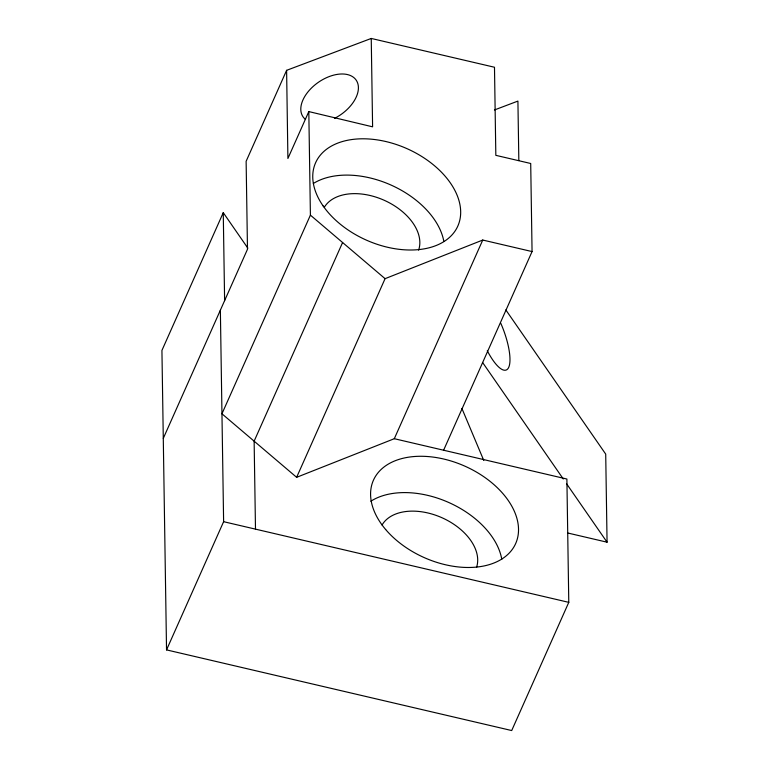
<?xml version="1.0" encoding="UTF-8"?>
<svg xmlns="http://www.w3.org/2000/svg" width="769" height="769" viewBox="0 0 769 769"><rect width="100%" height="100%" fill="white"/><g stroke="black" fill="none" stroke-linecap="round" stroke-linejoin="round"><path stroke-width="1.15" d="M247.849 248.156L223.26 212.657L161.932 350.404L166.537 649.892L511.702 730.55L568.781 602.348L566.888 479.029L394.305 438.705L296.632 477.318L221.953 413.789L310.407 215.137L308.811 111.582L372.6 126.827L371.244 38.45L494.486 67.249L495.832 155.338L530.706 163.489L532.061 251.569L443.607 450.221M371.244 38.45L286.606 70.335L246.128 161.298L247.483 249.271L163.288 438.378M308.811 111.582L287.904 158.481L286.606 70.335M342.589 242.514L254.135 441.166L255.491 529.139M166.537 649.892L223.616 521.69L220.367 310.176M296.632 477.318L385.077 278.666L482.749 240.043L532.061 251.569M394.305 438.705L482.749 240.043M494.419 109.977L517.912 101.085L518.835 160.596M567.618 532.975L607.068 542.193L605.712 454.104L505.839 309.926M223.616 521.69L568.781 602.348M310.407 215.137L385.077 278.666M482.567 362.459L563.283 478.991M566.705 483.932L607.068 542.193M461.9 408.435L483.778 460.468M223.26 212.657L224.615 300.631M500.85 323.413A38.921 11.67 69.3 0 1 508.617 367.572A38.921 11.67 69.3 0 1 487.277 350.722M382.049 525.006A51.898 33.355 24 0 1 442.185 517.825A51.898 33.355 24 0 1 476.53 567.426M370.821 501.234A77.842 50.033 24 0 1 448.567 502.407A77.842 50.033 24 0 1 501.773 559.284M305.533 119.474A32.288 19.677 -34.7 0 1 317.222 83.129A32.288 19.677 -34.7 0 1 357.056 81.639A32.288 19.677 -34.7 0 1 334.477 118.397M324.297 207.322A51.898 33.365 24 0 1 384.644 200.478A51.898 33.365 24 0 1 418.596 250.156M313.358 183.483A77.842 50.043 24 0 1 390.815 184.964A77.842 50.043 24 0 1 443.857 241.504M385.673 529.533A77.842 50.033 24 0 0 512.769 548.72A77.842 50.033 24 0 0 435.235 457.392A77.842 50.033 24 0 0 385.673 529.533M323.057 205.852A77.842 50.043 24 0 0 451.163 235.804A77.842 50.043 24 0 0 385.894 141.544A77.842 50.043 24 0 0 323.057 205.852"/></g></svg>
